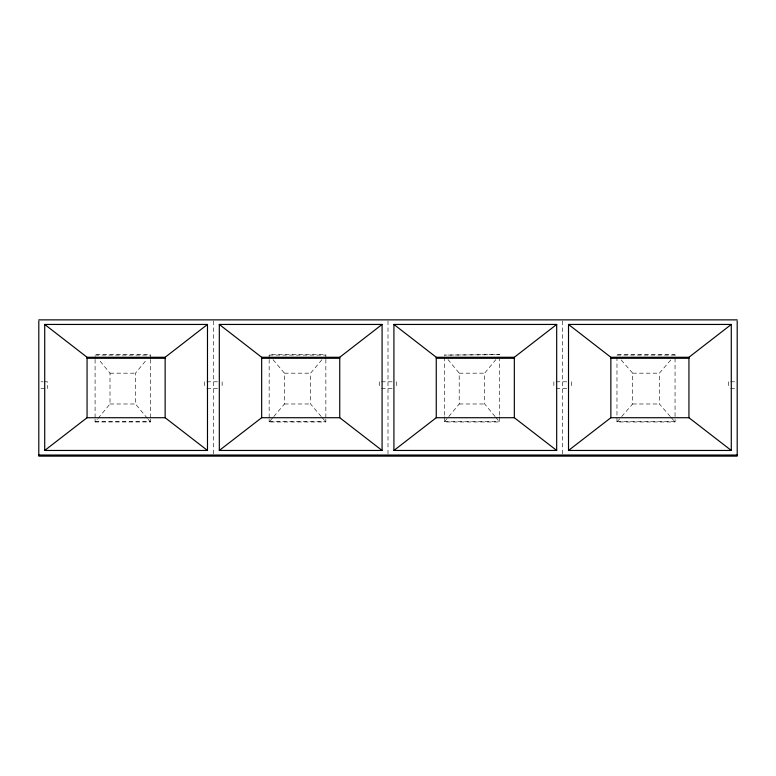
<?xml version="1.0" encoding="UTF-8"?>
<svg xmlns="http://www.w3.org/2000/svg" width="776" height="776" viewBox="0 0 776 776"><rect width="100%" height="100%" fill="white"/><g stroke="black" fill="none" stroke-linecap="round" stroke-linejoin="round"><path stroke-width="0.58" stroke-dasharray="3.88 2.91" d="M147.411 418.38L135.47 403.986L135.47 373.178L146.664 359.608M495.117 416.576L484.67 403.986L484.67 373.178L495.864 359.608M150.389 419.147L150.389 421.979L95.089 421.979L97.33 419.273M98.077 418.38L110.008 403.986L110.008 373.178L98.824 359.608M499.589 416.76L499.589 421.979L444.289 421.979L448.024 417.478M448.77 416.576L459.208 403.986L459.208 373.178L448.024 359.608M321.264 416.576L310.565 403.986L310.565 373.178L322.03 359.608M325.852 419.147L325.852 421.979L269.165 421.979L272.987 417.478M273.753 416.576L284.452 403.986L284.452 373.178L272.987 359.608M670.357 416.576L659.387 403.986L659.387 373.178L671.133 359.608M616.968 421.979L616.968 354.651L675.052 354.651L675.052 421.979L616.968 421.979L620.887 417.478M621.663 416.576L632.634 403.986L632.634 373.178L620.887 359.608M95.089 355.088L150.389 355.088M269.165 355.088L325.852 355.088M616.968 355.088L675.052 355.088M110.008 373.178L135.47 373.178M284.452 373.178L310.565 373.178M459.208 373.178L484.67 373.178M632.634 373.178L659.387 373.178M40.983 381.792L43.165 381.792M44.261 381.792L47.53 381.792L47.53 388.553M206.852 381.792L219.947 381.792M381.452 381.792L394.548 381.792M556.053 381.792L569.148 381.792M730.653 381.792L735.017 381.792M40.983 388.553L45.347 388.553M206.852 388.553L219.947 388.553M381.452 388.553L394.548 388.553M556.053 388.553L569.148 388.553M730.653 388.553L735.017 388.553M110.008 403.986L135.47 403.986M284.452 403.986L310.565 403.986M459.208 403.986L484.67 403.986M632.634 403.986L659.387 403.986M95.089 421.533L150.389 421.533M269.165 421.533L325.852 421.533M444.289 421.533L499.589 421.533M616.968 421.533L675.052 421.533M671.133 417.478L675.052 421.979M322.03 417.478L325.852 421.979M495.864 417.478L499.589 421.979M148.148 419.273L150.389 421.979M728.47 381.792L728.47 388.553M571.33 381.792L571.33 388.553M562.6 320.963L562.6 456.133M553.87 381.792L553.87 388.553M499.589 357.038L499.589 416.004M444.289 357.038L444.289 416.004M444.289 416.76L444.289 421.979M396.73 381.792L396.73 388.553M388 320.963L388 456.133M379.27 381.792L379.27 388.553M325.852 358.667L325.852 354.651L269.165 354.651L269.165 358.667M325.852 359.424L325.852 418.39M269.165 359.424L269.165 418.39M269.165 419.147L269.165 421.979M222.13 381.792L222.13 388.553M213.4 320.963L213.4 456.133M204.67 381.792L204.67 388.553M150.389 358.667L150.389 354.651L95.089 354.651L95.089 358.667M150.389 359.424L150.389 418.39M95.089 359.424L95.089 418.39M95.089 419.147L95.089 421.979M499.589 354.651L444.289 355.088L499.589 354.651"/><path stroke-width="1.16" d="M44.717 324.446L87.058 357.27L165.142 357.27L207.483 324.446L207.483 450.458L44.717 450.458L44.717 324.446L207.483 324.446M219.317 324.446L261.657 357.27L339.743 357.27L382.083 324.446L382.083 450.458L219.317 450.458L219.317 324.446L382.083 324.446M393.917 324.446L436.257 357.27L514.342 357.27L556.683 324.446L556.683 450.458L393.917 450.458L393.917 324.446L556.683 324.446M568.517 324.446L610.857 357.27L688.942 357.27L731.283 324.446L731.283 450.458L568.517 450.458L568.517 324.446L731.283 324.446M44.717 450.458L87.058 417.721L165.142 417.721L207.483 450.458M219.317 450.458L261.657 417.721L339.743 417.721L382.083 450.458M393.917 450.458L436.257 417.721L514.342 417.721L556.683 450.458M568.517 450.458L610.857 417.721L688.942 417.721L731.283 450.458M38.8 319.867L737.2 319.867M87.058 358.289L165.142 358.289M261.657 358.289L339.743 358.289M436.257 358.289L514.342 358.289M610.857 358.289L688.942 358.289M38.8 455.037L737.2 455.037M737.2 320.963L737.2 456.133L38.8 456.133L38.8 320.963M688.942 357.27L688.942 417.721M610.857 357.27L610.857 417.721M514.342 357.27L514.342 417.721M436.257 357.27L436.257 417.721M339.743 357.27L339.743 417.721M261.657 357.27L261.657 417.721M165.142 357.27L165.142 417.721M87.058 357.27L87.058 417.721"/></g></svg>
